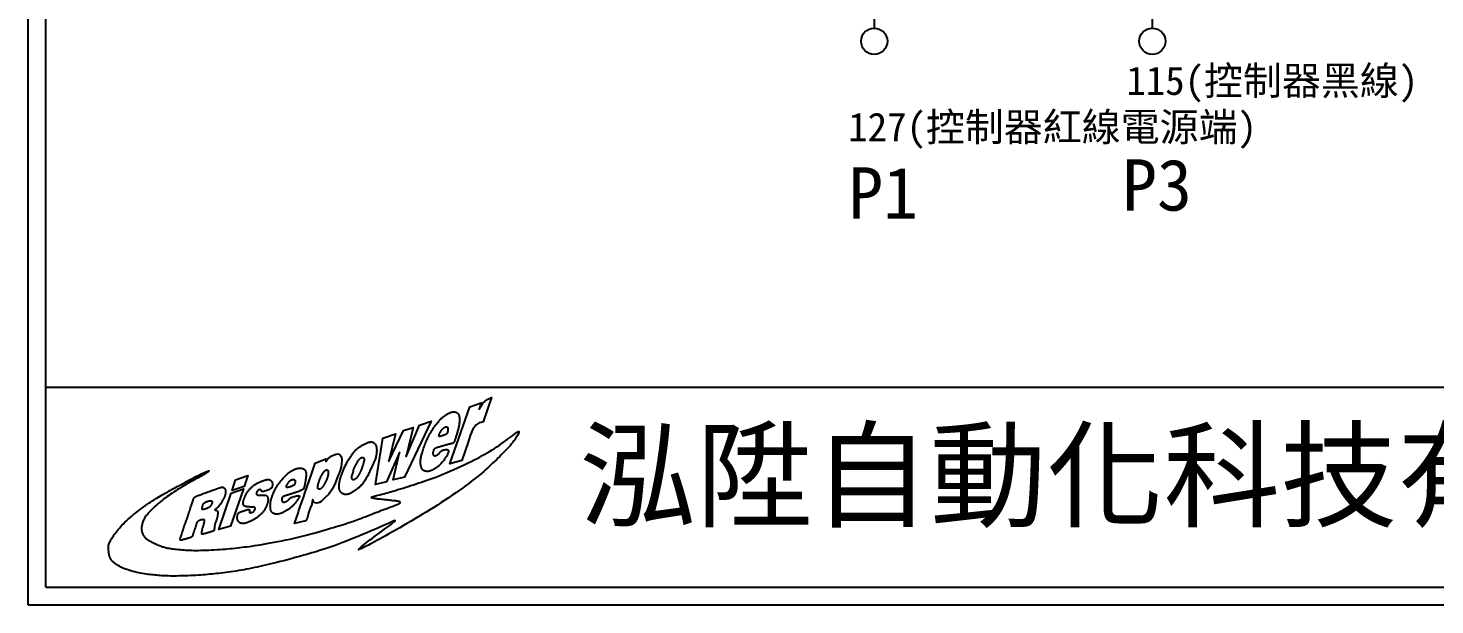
# Model space of a CAD drawing. Extents: x 208 to 1738, y -21 to 184.
# Drawn here: x 463.4 to 562, y -20.2 to 20.2 of the extents above; entities that cross this region are included whole.
import ezdxf

# ---------------------------------------------------------------- set-up
doc = ezdxf.new("R2010")
doc.units = 0
for name, color, linetype in [('圖框層', 7, 'CONTINUOUS'), ('標尺寸層', 3, 'CONTINUOUS'), ('輪廓線層', 7, 'CONTINUOUS')]:
    doc.layers.add(name, color=color, linetype=linetype)
doc.styles.add('STSL', font='kaiu.ttf')

msp = doc.modelspace()

# ---------------------------------------------------------------- linework, layer by layer
at = {"layer": '圖框層', "color": 7}
for p, q in [((463.425, -20.228), (463.425, 183.741)), ((464.675, -18.978), (464.675, 182.492)), ((464.675, -4.978), (749.175, -4.978)), ((464.675, -18.978), (749.175, -18.978)), ((463.425, -20.228), (750.425, -20.228))]:
    msp.add_line(p, q, dxfattribs=at)
at = {"layer": '標尺寸層', "color": 7}
for p, q in [((522.686, 38.489), (522.686, 20.176)), ((542.165, 32.599), (542.165, 20.176))]:
    msp.add_line(p, q, dxfattribs=at)
for centre in [(522.686, 19.256), (542.165, 19.256)]:
    msp.add_circle(centre, 0.92, dxfattribs=at)
at = {"layer": '輪廓線層', "color": 116}
for points in [[(494.583, -7.926), (494.395, -8.359), (494.248, -8.822), (493.814, -10.122), (492.956, -10.349), (494.366, -6.36), (495.155, -6.074), (495.026, -6.527), (495.273, -6.094), (495.569, -5.837), (495.884, -5.7), (495.293, -7.394), (495.164, -7.443), (495.007, -7.473), (494.8, -7.61)], [(493.374, -8.495), (493.358, -8.543), (493.344, -8.588), (493.33, -8.631), (493.317, -8.67), (493.305, -8.706), (493.292, -8.739), (493.28, -8.769), (493.269, -8.796), (493.257, -8.82), (493.245, -8.84), (493.232, -8.858), (493.218, -8.873), (493.203, -8.887), (493.186, -8.899), (493.166, -8.909), (493.144, -8.918), (493.12, -8.926), (493.091, -8.934), (493.06, -8.941), (493.024, -8.949), (492.985, -8.958), (492.941, -8.968), (492.893, -8.979), (492.84, -8.992), (492.782, -9.007), (492.72, -9.024), (492.656, -9.043), (492.59, -9.062), (492.523, -9.082), (492.457, -9.102), (492.393, -9.121), (492.332, -9.14), (492.274, -9.157), (492.221, -9.173), (492.171, -9.188), (492.126, -9.201), (492.084, -9.214), (492.047, -9.226), (492.013, -9.237), (491.983, -9.247), (491.958, -9.257), (491.935, -9.267), (491.916, -9.276), (491.899, -9.286), (491.885, -9.298), (491.872, -9.31), (491.86, -9.324), (491.849, -9.341), (491.839, -9.36), (491.829, -9.381), (491.82, -9.404), (491.811, -9.428), (491.803, -9.452), (491.796, -9.477), (491.79, -9.502), (491.785, -9.527), (491.781, -9.55), (491.778, -9.573), (491.776, -9.594), (491.775, -9.614), (491.776, -9.634), (491.777, -9.652), (491.78, -9.669), (491.784, -9.686), (491.789, -9.701), (491.795, -9.715), (491.802, -9.728), (491.81, -9.739), (491.82, -9.749), (491.83, -9.758), (491.843, -9.766), (491.856, -9.772), (491.871, -9.776), (491.887, -9.779), (491.905, -9.78), (491.923, -9.78), (491.942, -9.778), (491.961, -9.775), (491.981, -9.771), (492, -9.765), (492.02, -9.758), (492.039, -9.749), (492.059, -9.739), (492.078, -9.728), (492.098, -9.716), (492.117, -9.702), (492.136, -9.687), (492.156, -9.671), (492.175, -9.654), (492.193, -9.636), (492.212, -9.618), (492.23, -9.598), (492.247, -9.579), (492.263, -9.56), (492.278, -9.541), (492.291, -9.523), (492.304, -9.505), (492.316, -9.488), (492.33, -9.472), (492.347, -9.456), (492.368, -9.44), (492.395, -9.424), (492.43, -9.408), (492.474, -9.391), (492.527, -9.375), (492.587, -9.36), (492.65, -9.349), (492.712, -9.345), (492.769, -9.348), (492.817, -9.362), (492.852, -9.389), (492.871, -9.431), (492.87, -9.488), (492.852, -9.56), (492.819, -9.642), (492.774, -9.732), (492.72, -9.826), (492.659, -9.921), (492.595, -10.015), (492.53, -10.104), (492.466, -10.185), (492.405, -10.258), (492.345, -10.324), (492.288, -10.384), (492.234, -10.437), (492.182, -10.485), (492.133, -10.527), (492.086, -10.565), (492.042, -10.598), (492.001, -10.628), (491.962, -10.654), (491.926, -10.678), (491.891, -10.699), (491.858, -10.717), (491.826, -10.735), (491.796, -10.751), (491.767, -10.766), (491.738, -10.78), (491.711, -10.794), (491.684, -10.806), (491.659, -10.818), (491.633, -10.829), (491.609, -10.839), (491.585, -10.848), (491.561, -10.855), (491.538, -10.862), (491.515, -10.868), (491.491, -10.872), (491.467, -10.875), (491.442, -10.878), (491.416, -10.879), (491.389, -10.879), (491.36, -10.878), (491.331, -10.875), (491.3, -10.872), (491.27, -10.867), (491.24, -10.861), (491.21, -10.854), (491.182, -10.845), (491.156, -10.835), (491.132, -10.824), (491.11, -10.811), (491.09, -10.797), (491.071, -10.78), (491.054, -10.762), (491.038, -10.741), (491.023, -10.718), (491.009, -10.692), (490.995, -10.664), (490.982, -10.633), (490.97, -10.599), (490.958, -10.564), (490.948, -10.527), (490.938, -10.488), (490.93, -10.447), (490.923, -10.405), (490.917, -10.363), (490.913, -10.319), (490.911, -10.274), (490.91, -10.228), (490.91, -10.18), (490.912, -10.131), (490.916, -10.081), (490.921, -10.029), (490.929, -9.975), (490.938, -9.919), (490.949, -9.861), (490.962, -9.8), (490.977, -9.735), (490.995, -9.667), (491.015, -9.595), (491.037, -9.518), (491.063, -9.436), (491.091, -9.349), (491.121, -9.259), (491.154, -9.166), (491.19, -9.071), (491.227, -8.973), (491.267, -8.875), (491.308, -8.777), (491.351, -8.678), (491.396, -8.58), (491.443, -8.483), (491.492, -8.386), (491.543, -8.29), (491.596, -8.196), (491.651, -8.103), (491.707, -8.011), (491.766, -7.921), (491.826, -7.833), (491.886, -7.749), (491.946, -7.667), (492.005, -7.59), (492.062, -7.518), (492.116, -7.451), (492.166, -7.39), (492.213, -7.335), (492.256, -7.287), (492.296, -7.243), (492.334, -7.203), (492.371, -7.167), (492.407, -7.133), (492.444, -7.102), (492.481, -7.071), (492.52, -7.04), (492.56, -7.01), (492.601, -6.981), (492.642, -6.952), (492.684, -6.925), (492.726, -6.898), (492.767, -6.873), (492.808, -6.85), (492.847, -6.828), (492.886, -6.809), (492.923, -6.79), (492.959, -6.774), (492.995, -6.76), (493.029, -6.747), (493.063, -6.736), (493.096, -6.728), (493.128, -6.72), (493.159, -6.715), (493.19, -6.711), (493.22, -6.709), (493.248, -6.709), (493.276, -6.71), (493.303, -6.712), (493.328, -6.715), (493.352, -6.72), (493.375, -6.726), (493.397, -6.733), (493.418, -6.741), (493.439, -6.751), (493.458, -6.763), (493.476, -6.776), (493.494, -6.791), (493.511, -6.808), (493.528, -6.827), (493.543, -6.847), (493.558, -6.87), (493.571, -6.893), (493.584, -6.918), (493.595, -6.945), (493.605, -6.973), (493.613, -7.003), (493.62, -7.034), (493.626, -7.066), (493.63, -7.1), (493.634, -7.136), (493.636, -7.174), (493.638, -7.213), (493.638, -7.255), (493.638, -7.298), (493.636, -7.344), (493.634, -7.391), (493.631, -7.439), (493.627, -7.488), (493.621, -7.537), (493.615, -7.587), (493.608, -7.638), (493.599, -7.688), (493.589, -7.738), (493.579, -7.789), (493.567, -7.84), (493.554, -7.891), (493.54, -7.944), (493.526, -7.997), (493.51, -8.052), (493.494, -8.108), (493.477, -8.165), (493.459, -8.222), (493.442, -8.279), (493.424, -8.335), (493.407, -8.39), (493.39, -8.444)], [(488.537, -11.615), (487.756, -11.786), (488.28, -8.558), (489.147, -8.248), (488.697, -10.172), (489.724, -8.023), (490.387, -7.81), (489.906, -9.83), (490.847, -7.649), (491.66, -7.35), (489.778, -11.273), (488.997, -11.465), (489.446, -9.562)], [(492.703, -8.279), (492.683, -8.29), (492.661, -8.301), (492.637, -8.311), (492.612, -8.321), (492.586, -8.331), (492.56, -8.341), (492.533, -8.35), (492.507, -8.36), (492.481, -8.369), (492.456, -8.378), (492.432, -8.387), (492.408, -8.396), (492.384, -8.403), (492.362, -8.41), (492.339, -8.416), (492.317, -8.422), (492.296, -8.426), (492.275, -8.428), (492.256, -8.429), (492.239, -8.427), (492.224, -8.423), (492.212, -8.416), (492.203, -8.406), (492.198, -8.393), (492.197, -8.375), (492.199, -8.355), (492.205, -8.331), (492.214, -8.306), (492.224, -8.278), (492.237, -8.249), (492.251, -8.219), (492.266, -8.189), (492.281, -8.16), (492.296, -8.13), (492.312, -8.101), (492.328, -8.072), (492.345, -8.044), (492.363, -8.016), (492.382, -7.989), (492.402, -7.963), (492.423, -7.937), (492.444, -7.913), (492.466, -7.889), (492.489, -7.867), (492.512, -7.847), (492.534, -7.828), (492.557, -7.812), (492.579, -7.798), (492.6, -7.786), (492.62, -7.776), (492.639, -7.768), (492.658, -7.763), (492.676, -7.759), (492.693, -7.757), (492.709, -7.756), (492.725, -7.757), (492.74, -7.759), (492.753, -7.762), (492.766, -7.767), (492.778, -7.772), (492.789, -7.778), (492.798, -7.786), (492.806, -7.794), (492.813, -7.803), (492.818, -7.813), (492.822, -7.824), (492.825, -7.836), (492.827, -7.85), (492.827, -7.865), (492.827, -7.883), (492.827, -7.903), (492.825, -7.925), (492.824, -7.951), (492.822, -7.978), (492.819, -8.007), (492.816, -8.037), (492.812, -8.066), (492.808, -8.095), (492.803, -8.123), (492.797, -8.148), (492.79, -8.171), (492.783, -8.192), (492.774, -8.21), (492.763, -8.226), (492.751, -8.241), (492.737, -8.254), (492.721, -8.267)], [(485.675, -12.5), (485.643, -12.498), (485.613, -12.494), (485.583, -12.487), (485.555, -12.479), (485.528, -12.468), (485.502, -12.457), (485.477, -12.444), (485.453, -12.429), (485.429, -12.414), (485.406, -12.398), (485.385, -12.382), (485.364, -12.364), (485.344, -12.345), (485.325, -12.325), (485.308, -12.305), (485.292, -12.283), (485.278, -12.26), (485.265, -12.237), (485.253, -12.212), (485.243, -12.187), (485.234, -12.16), (485.226, -12.132), (485.22, -12.104), (485.214, -12.074), (485.21, -12.044), (485.206, -12.013), (485.204, -11.98), (485.202, -11.947), (485.202, -11.913), (485.203, -11.879), (485.205, -11.843), (485.208, -11.807), (485.213, -11.77), (485.218, -11.733), (485.225, -11.695), (485.232, -11.656), (485.24, -11.616), (485.249, -11.576), (485.258, -11.536), (485.268, -11.494), (485.278, -11.453), (485.289, -11.411), (485.3, -11.368), (485.311, -11.327), (485.323, -11.285), (485.335, -11.245), (485.347, -11.206), (485.36, -11.167), (485.373, -11.131), (485.387, -11.095), (485.4, -11.06), (485.415, -11.025), (485.43, -10.988), (485.446, -10.95), (485.462, -10.91), (485.48, -10.867), (485.498, -10.82), (485.518, -10.77), (485.539, -10.717), (485.562, -10.66), (485.587, -10.6), (485.615, -10.537), (485.645, -10.47), (485.679, -10.4), (485.715, -10.328), (485.755, -10.252), (485.797, -10.176), (485.841, -10.098), (485.887, -10.021), (485.934, -9.945), (485.982, -9.871), (486.03, -9.8), (486.078, -9.732), (486.126, -9.667), (486.174, -9.607), (486.222, -9.549), (486.268, -9.495), (486.314, -9.445), (486.36, -9.398), (486.404, -9.354), (486.446, -9.313), (486.488, -9.276), (486.529, -9.241), (486.57, -9.208), (486.61, -9.178), (486.65, -9.15), (486.69, -9.123), (486.731, -9.098), (486.773, -9.074), (486.814, -9.051), (486.855, -9.029), (486.896, -9.008), (486.935, -8.988), (486.973, -8.97), (487.008, -8.953), (487.04, -8.937), (487.069, -8.922), (487.096, -8.909), (487.12, -8.896), (487.143, -8.885), (487.165, -8.875), (487.187, -8.865), (487.21, -8.856), (487.233, -8.848), (487.257, -8.841), (487.283, -8.834), (487.31, -8.828), (487.338, -8.823), (487.366, -8.819), (487.394, -8.816), (487.422, -8.814), (487.449, -8.813), (487.476, -8.814), (487.502, -8.817), (487.527, -8.821), (487.551, -8.828), (487.575, -8.836), (487.599, -8.846), (487.622, -8.859), (487.645, -8.875), (487.668, -8.893), (487.69, -8.913), (487.712, -8.936), (487.733, -8.962), (487.752, -8.991), (487.77, -9.023), (487.786, -9.057), (487.8, -9.094), (487.812, -9.134), (487.821, -9.177), (487.828, -9.222), (487.834, -9.27), (487.837, -9.32), (487.838, -9.372), (487.838, -9.426), (487.836, -9.483), (487.833, -9.541), (487.827, -9.601), (487.82, -9.661), (487.812, -9.723), (487.801, -9.784), (487.789, -9.845), (487.774, -9.906), (487.758, -9.965), (487.739, -10.022), (487.718, -10.079), (487.696, -10.134), (487.673, -10.188), (487.649, -10.241), (487.624, -10.294), (487.598, -10.346), (487.573, -10.399), (487.547, -10.452), (487.522, -10.505), (487.497, -10.559), (487.471, -10.614), (487.445, -10.67), (487.419, -10.728), (487.392, -10.788), (487.364, -10.85), (487.336, -10.914), (487.307, -10.981), (487.276, -11.049), (487.243, -11.119), (487.208, -11.19), (487.171, -11.262), (487.131, -11.334), (487.088, -11.407), (487.042, -11.481), (486.994, -11.553), (486.943, -11.625), (486.89, -11.694), (486.835, -11.762), (486.78, -11.826), (486.724, -11.887), (486.668, -11.943), (486.612, -11.995), (486.557, -12.042), (486.503, -12.085), (486.45, -12.125), (486.399, -12.162), (486.35, -12.195), (486.303, -12.227), (486.258, -12.256), (486.216, -12.284), (486.176, -12.31), (486.138, -12.334), (486.102, -12.358), (486.066, -12.379), (486.031, -12.399), (485.996, -12.417), (485.961, -12.434), (485.925, -12.449), (485.888, -12.462), (485.852, -12.474), (485.815, -12.484), (485.779, -12.491), (485.743, -12.496), (485.709, -12.499)], [(484.753, -12.092), (484.486, -12.471), (484.171, -12.783), (483.949, -12.99), (483.824, -13.06), (483.647, -13.108), (483.523, -13.071), (483.399, -13.026), (483.384, -12.902), (483.369, -12.842), (483.316, -12.996), (483.286, -13.187), (483.181, -13.443), (483.068, -13.788), (482.989, -14.1), (482.92, -14.246), (482.875, -14.343), (482.563, -14.411), (482.082, -14.516), (482.191, -14.189), (482.33, -13.802), (482.36, -13.675), (482.5, -13.274), (482.688, -12.778), (482.823, -12.331), (483.079, -11.61), (483.309, -10.938), (483.52, -10.301), (484.287, -9.993), (484.287, -10.192), (484.419, -10.004), (484.708, -9.79), (484.972, -9.673), (485.182, -9.658), (485.291, -9.737), (485.385, -9.846), (485.396, -10.064), (485.385, -10.342), (485.359, -10.564), (485.269, -10.819), (485.167, -11.093), (485.069, -11.33), (484.926, -11.705)], [(481.196, -12.86), (481.196, -12.879), (481.197, -12.896), (481.199, -12.912), (481.201, -12.927), (481.205, -12.942), (481.209, -12.955), (481.215, -12.967), (481.222, -12.979), (481.23, -12.989), (481.24, -12.999), (481.252, -13.007), (481.265, -13.014), (481.279, -13.019), (481.294, -13.024), (481.31, -13.026), (481.328, -13.028), (481.346, -13.027), (481.365, -13.025), (481.385, -13.022), (481.406, -13.017), (481.427, -13.011), (481.448, -13.004), (481.47, -12.995), (481.492, -12.986), (481.513, -12.975), (481.535, -12.964), (481.556, -12.952), (481.577, -12.939), (481.598, -12.925), (481.617, -12.911), (481.636, -12.896), (481.653, -12.88), (481.67, -12.864), (481.685, -12.848), (481.699, -12.832), (481.713, -12.816), (481.725, -12.801), (481.737, -12.787), (481.748, -12.774), (481.758, -12.762), (481.768, -12.751), (481.779, -12.741), (481.791, -12.732), (481.807, -12.723), (481.827, -12.714), (481.853, -12.704), (481.885, -12.692), (481.925, -12.679), (481.975, -12.664), (482.03, -12.647), (482.09, -12.63), (482.152, -12.614), (482.212, -12.6), (482.269, -12.588), (482.32, -12.58), (482.362, -12.577), (482.393, -12.579), (482.414, -12.587), (482.426, -12.599), (482.431, -12.614), (482.429, -12.633), (482.423, -12.655), (482.413, -12.678), (482.4, -12.702), (482.386, -12.727), (482.371, -12.753), (482.355, -12.779), (482.338, -12.805), (482.321, -12.832), (482.303, -12.858), (482.285, -12.885), (482.266, -12.911), (482.248, -12.938), (482.229, -12.965), (482.211, -12.991), (482.192, -13.018), (482.172, -13.044), (482.151, -13.071), (482.13, -13.099), (482.108, -13.126), (482.085, -13.155), (482.061, -13.183), (482.035, -13.212), (482.009, -13.24), (481.981, -13.269), (481.952, -13.298), (481.923, -13.326), (481.892, -13.354), (481.86, -13.382), (481.827, -13.409), (481.793, -13.436), (481.758, -13.463), (481.721, -13.49), (481.684, -13.516), (481.646, -13.543), (481.607, -13.569), (481.567, -13.596), (481.526, -13.622), (481.485, -13.648), (481.444, -13.673), (481.403, -13.698), (481.362, -13.72), (481.323, -13.742), (481.285, -13.761), (481.248, -13.778), (481.212, -13.793), (481.178, -13.807), (481.145, -13.819), (481.112, -13.829), (481.081, -13.838), (481.049, -13.846), (481.018, -13.853), (480.987, -13.859), (480.956, -13.864), (480.926, -13.868), (480.895, -13.871), (480.863, -13.873), (480.832, -13.873), (480.8, -13.871), (480.768, -13.868), (480.736, -13.863), (480.703, -13.855), (480.671, -13.846), (480.64, -13.836), (480.61, -13.823), (480.582, -13.809), (480.556, -13.793), (480.532, -13.776), (480.511, -13.758), (480.493, -13.738), (480.477, -13.716), (480.464, -13.694), (480.452, -13.671), (480.442, -13.646), (480.433, -13.621), (480.425, -13.595), (480.418, -13.568), (480.412, -13.54), (480.406, -13.511), (480.402, -13.481), (480.398, -13.45), (480.394, -13.418), (480.392, -13.384), (480.39, -13.348), (480.389, -13.311), (480.389, -13.273), (480.39, -13.233), (480.392, -13.192), (480.395, -13.15), (480.4, -13.106), (480.405, -13.062), (480.412, -13.017), (480.421, -12.972), (480.431, -12.926), (480.442, -12.88), (480.454, -12.834), (480.467, -12.788), (480.481, -12.743), (480.495, -12.7), (480.509, -12.657), (480.523, -12.616), (480.538, -12.576), (480.553, -12.536), (480.569, -12.497), (480.585, -12.458), (480.603, -12.418), (480.621, -12.377), (480.64, -12.335), (480.661, -12.291), (480.683, -12.246), (480.706, -12.199), (480.73, -12.151), (480.755, -12.104), (480.78, -12.056), (480.807, -12.008), (480.833, -11.961), (480.861, -11.915), (480.889, -11.869), (480.919, -11.823), (480.95, -11.776), (480.984, -11.727), (481.022, -11.677), (481.062, -11.624), (481.107, -11.568), (481.155, -11.508), (481.208, -11.446), (481.264, -11.382), (481.321, -11.317), (481.381, -11.253), (481.441, -11.191), (481.502, -11.131), (481.561, -11.075), (481.62, -11.024), (481.677, -10.978), (481.733, -10.935), (481.787, -10.897), (481.84, -10.863), (481.89, -10.832), (481.939, -10.804), (481.986, -10.779), (482.031, -10.757), (482.074, -10.737), (482.115, -10.72), (482.154, -10.704), (482.192, -10.691), (482.228, -10.68), (482.264, -10.671), (482.298, -10.663), (482.331, -10.657), (482.363, -10.652), (482.394, -10.648), (482.424, -10.646), (482.454, -10.646), (482.482, -10.646), (482.51, -10.648), (482.537, -10.651), (482.563, -10.655), (482.589, -10.66), (482.613, -10.666), (482.637, -10.673), (482.659, -10.68), (482.681, -10.688), (482.701, -10.697), (482.72, -10.706), (482.738, -10.715), (482.754, -10.725), (482.769, -10.736), (482.784, -10.748), (482.797, -10.761), (482.81, -10.775), (482.821, -10.792), (482.833, -10.81), (482.843, -10.831), (482.853, -10.854), (482.862, -10.878), (482.871, -10.904), (482.878, -10.932), (482.884, -10.96), (482.889, -10.99), (482.893, -11.02), (482.895, -11.05), (482.897, -11.081), (482.896, -11.112), (482.895, -11.144), (482.893, -11.177), (482.89, -11.212), (482.887, -11.247), (482.883, -11.284), (482.878, -11.323), (482.873, -11.363), (482.868, -11.404), (482.862, -11.446), (482.856, -11.488), (482.85, -11.53), (482.843, -11.572), (482.836, -11.613), (482.829, -11.654), (482.822, -11.694), (482.814, -11.733), (482.806, -11.771), (482.798, -11.808), (482.79, -11.845), (482.781, -11.882), (482.772, -11.918), (482.763, -11.953), (482.752, -11.988), (482.74, -12.022), (482.724, -12.056), (482.706, -12.088), (482.682, -12.119), (482.654, -12.148), (482.62, -12.176), (482.579, -12.202), (482.533, -12.227), (482.481, -12.25), (482.426, -12.272), (482.368, -12.293), (482.308, -12.313), (482.247, -12.333), (482.186, -12.352), (482.126, -12.372), (482.067, -12.39), (482.009, -12.409), (481.951, -12.427), (481.895, -12.445), (481.84, -12.462), (481.786, -12.478), (481.734, -12.494), (481.682, -12.51), (481.632, -12.524), (481.583, -12.539), (481.537, -12.552), (481.493, -12.565), (481.452, -12.578), (481.414, -12.59), (481.38, -12.602), (481.35, -12.614), (481.323, -12.626), (481.3, -12.637), (481.28, -12.649), (481.262, -12.662), (481.248, -12.675), (481.235, -12.69), (481.225, -12.706), (481.217, -12.723), (481.21, -12.742), (481.205, -12.761), (481.202, -12.781), (481.199, -12.801), (481.197, -12.821), (481.196, -12.841)], [(484.345, -10.774), (484.359, -10.775), (484.372, -10.777), (484.384, -10.78), (484.395, -10.785), (484.404, -10.792), (484.413, -10.8), (484.421, -10.809), (484.427, -10.819), (484.433, -10.831), (484.438, -10.844), (484.441, -10.859), (484.445, -10.874), (484.447, -10.891), (484.448, -10.908), (484.449, -10.926), (484.45, -10.945), (484.449, -10.965), (484.449, -10.986), (484.447, -11.007), (484.445, -11.03), (484.442, -11.053), (484.439, -11.077), (484.435, -11.102), (484.431, -11.127), (484.426, -11.154), (484.42, -11.182), (484.414, -11.21), (484.407, -11.239), (484.399, -11.269), (484.39, -11.3), (484.38, -11.331), (484.369, -11.362), (484.357, -11.394), (484.344, -11.426), (484.33, -11.459), (484.315, -11.491), (484.3, -11.524), (484.285, -11.556), (484.269, -11.588), (484.254, -11.62), (484.238, -11.652), (484.222, -11.683), (484.207, -11.713), (484.191, -11.742), (484.176, -11.77), (484.161, -11.797), (484.147, -11.823), (484.132, -11.847), (484.118, -11.87), (484.104, -11.891), (484.09, -11.911), (484.077, -11.93), (484.063, -11.948), (484.05, -11.965), (484.036, -11.981), (484.023, -11.997), (484.01, -12.013), (483.996, -12.028), (483.983, -12.042), (483.969, -12.056), (483.955, -12.069), (483.941, -12.081), (483.927, -12.092), (483.913, -12.101), (483.899, -12.109), (483.885, -12.115), (483.871, -12.121), (483.857, -12.124), (483.843, -12.126), (483.829, -12.127), (483.815, -12.127), (483.802, -12.125), (483.789, -12.122), (483.776, -12.117), (483.765, -12.111), (483.753, -12.103), (483.743, -12.094), (483.734, -12.082), (483.726, -12.069), (483.719, -12.055), (483.714, -12.038), (483.71, -12.02), (483.707, -12), (483.706, -11.978), (483.706, -11.956), (483.707, -11.933), (483.71, -11.909), (483.713, -11.884), (483.719, -11.86), (483.725, -11.835), (483.732, -11.809), (483.739, -11.784), (483.747, -11.758), (483.756, -11.732), (483.764, -11.706), (483.773, -11.68), (483.781, -11.653), (483.79, -11.627), (483.798, -11.6), (483.806, -11.573), (483.815, -11.546), (483.824, -11.518), (483.834, -11.49), (483.844, -11.461), (483.856, -11.432), (483.868, -11.402), (483.88, -11.373), (483.894, -11.342), (483.908, -11.312), (483.922, -11.281), (483.938, -11.251), (483.953, -11.22), (483.97, -11.19), (483.986, -11.159), (484.003, -11.13), (484.02, -11.1), (484.037, -11.072), (484.053, -11.044), (484.07, -11.017), (484.086, -10.991), (484.101, -10.966), (484.116, -10.943), (484.131, -10.92), (484.146, -10.9), (484.161, -10.88), (484.176, -10.862), (484.192, -10.846), (484.208, -10.831), (484.226, -10.818), (484.243, -10.807), (484.261, -10.797), (484.279, -10.789), (484.296, -10.783), (484.313, -10.779), (484.33, -10.776)], [(486.382, -10.433), (486.403, -10.396), (486.423, -10.358), (486.444, -10.32), (486.464, -10.282), (486.484, -10.245), (486.505, -10.208), (486.526, -10.172), (486.548, -10.138), (486.57, -10.105), (486.592, -10.074), (486.615, -10.045), (486.638, -10.018), (486.661, -9.994), (486.685, -9.972), (486.709, -9.953), (486.732, -9.937), (486.756, -9.924), (486.78, -9.915), (486.803, -9.908), (486.826, -9.904), (486.847, -9.903), (486.867, -9.904), (486.885, -9.907), (486.902, -9.913), (486.916, -9.921), (486.928, -9.931), (486.938, -9.942), (486.947, -9.956), (486.953, -9.971), (486.958, -9.988), (486.961, -10.006), (486.963, -10.026), (486.963, -10.047), (486.962, -10.069), (486.96, -10.093), (486.956, -10.118), (486.952, -10.144), (486.946, -10.171), (486.939, -10.199), (486.931, -10.228), (486.922, -10.259), (486.913, -10.29), (486.903, -10.322), (486.892, -10.355), (486.881, -10.388), (486.87, -10.421), (486.859, -10.454), (486.849, -10.488), (486.838, -10.52), (486.828, -10.553), (486.818, -10.585), (486.808, -10.617), (486.797, -10.649), (486.787, -10.681), (486.776, -10.713), (486.764, -10.745), (486.752, -10.776), (486.738, -10.808), (486.725, -10.839), (486.711, -10.87), (486.697, -10.901), (486.682, -10.932), (486.668, -10.961), (486.653, -10.99), (486.639, -11.019), (486.625, -11.046), (486.611, -11.073), (486.597, -11.099), (486.583, -11.123), (486.57, -11.147), (486.556, -11.17), (486.542, -11.192), (486.529, -11.212), (486.515, -11.232), (486.501, -11.251), (486.487, -11.268), (486.473, -11.286), (486.459, -11.302), (486.444, -11.319), (486.429, -11.335), (486.414, -11.35), (486.398, -11.366), (486.382, -11.381), (486.366, -11.395), (486.349, -11.408), (486.332, -11.42), (486.315, -11.431), (486.298, -11.441), (486.28, -11.449), (486.262, -11.455), (486.245, -11.46), (486.227, -11.463), (486.211, -11.464), (486.195, -11.464), (486.18, -11.461), (486.166, -11.457), (486.154, -11.451), (486.143, -11.443), (486.133, -11.433), (486.124, -11.422), (486.116, -11.409), (486.11, -11.395), (486.104, -11.38), (486.099, -11.364), (486.095, -11.347), (486.092, -11.33), (486.09, -11.311), (486.089, -11.29), (486.09, -11.269), (486.092, -11.245), (486.096, -11.22), (486.103, -11.193), (486.112, -11.164), (486.122, -11.133), (486.133, -11.101), (486.145, -11.068), (486.158, -11.034), (486.17, -11.001), (486.18, -10.968), (486.19, -10.935), (486.197, -10.904), (486.203, -10.874), (486.208, -10.845), (486.213, -10.816), (486.218, -10.787), (486.224, -10.758), (486.231, -10.729), (486.241, -10.7), (486.253, -10.669), (486.267, -10.638), (486.284, -10.606), (486.302, -10.573), (486.321, -10.539), (486.341, -10.505), (486.362, -10.469)], [(477.942, -11.465), (478.802, -11.162), (478.548, -11.933), (477.707, -12.226)], [(479.473, -12.266), (479.462, -12.28), (479.453, -12.293), (479.444, -12.307), (479.436, -12.321), (479.429, -12.334), (479.423, -12.348), (479.418, -12.362), (479.414, -12.375), (479.411, -12.389), (479.41, -12.402), (479.409, -12.415), (479.41, -12.428), (479.412, -12.44), (479.415, -12.452), (479.419, -12.464), (479.424, -12.475), (479.429, -12.485), (479.437, -12.495), (479.446, -12.505), (479.457, -12.513), (479.472, -12.52), (479.489, -12.526), (479.511, -12.531), (479.536, -12.535), (479.566, -12.537), (479.6, -12.538), (479.637, -12.538), (479.677, -12.537), (479.717, -12.536), (479.759, -12.535), (479.8, -12.534), (479.841, -12.534), (479.88, -12.534), (479.917, -12.535), (479.952, -12.537), (479.985, -12.539), (480.015, -12.542), (480.043, -12.547), (480.069, -12.552), (480.091, -12.558), (480.111, -12.565), (480.127, -12.573), (480.142, -12.582), (480.154, -12.592), (480.165, -12.603), (480.174, -12.615), (480.181, -12.629), (480.188, -12.643), (480.195, -12.659), (480.201, -12.677), (480.206, -12.695), (480.211, -12.713), (480.215, -12.733), (480.218, -12.752), (480.221, -12.772), (480.223, -12.791), (480.225, -12.81), (480.226, -12.829), (480.226, -12.848), (480.227, -12.865), (480.226, -12.882), (480.226, -12.898), (480.225, -12.914), (480.224, -12.928), (480.224, -12.941), (480.223, -12.953), (480.221, -12.966), (480.219, -12.98), (480.216, -12.995), (480.212, -13.012), (480.207, -13.032), (480.201, -13.056), (480.192, -13.083), (480.182, -13.115), (480.171, -13.149), (480.158, -13.187), (480.143, -13.227), (480.127, -13.268), (480.11, -13.311), (480.091, -13.354), (480.07, -13.398), (480.049, -13.441), (480.025, -13.485), (480.001, -13.529), (479.975, -13.572), (479.947, -13.615), (479.917, -13.657), (479.886, -13.699), (479.854, -13.74), (479.82, -13.78), (479.784, -13.819), (479.748, -13.858), (479.71, -13.895), (479.672, -13.931), (479.634, -13.966), (479.595, -14), (479.556, -14.033), (479.516, -14.065), (479.477, -14.096), (479.438, -14.125), (479.398, -14.153), (479.359, -14.18), (479.32, -14.205), (479.281, -14.23), (479.242, -14.253), (479.203, -14.274), (479.165, -14.295), (479.126, -14.314), (479.089, -14.333), (479.052, -14.35), (479.015, -14.367), (478.98, -14.382), (478.945, -14.397), (478.91, -14.412), (478.877, -14.425), (478.844, -14.438), (478.811, -14.45), (478.779, -14.462), (478.748, -14.473), (478.716, -14.483), (478.685, -14.493), (478.655, -14.502), (478.624, -14.51), (478.594, -14.517), (478.565, -14.522), (478.536, -14.527), (478.508, -14.53), (478.48, -14.531), (478.453, -14.531), (478.426, -14.529), (478.401, -14.526), (478.376, -14.52), (478.351, -14.514), (478.328, -14.506), (478.305, -14.496), (478.283, -14.486), (478.261, -14.474), (478.241, -14.461), (478.221, -14.447), (478.203, -14.432), (478.185, -14.417), (478.169, -14.4), (478.154, -14.383), (478.14, -14.365), (478.128, -14.347), (478.117, -14.329), (478.108, -14.309), (478.099, -14.289), (478.092, -14.269), (478.087, -14.248), (478.082, -14.225), (478.078, -14.202), (478.075, -14.179), (478.073, -14.154), (478.072, -14.129), (478.072, -14.104), (478.073, -14.08), (478.074, -14.055), (478.076, -14.031), (478.078, -14.009), (478.081, -13.987), (478.085, -13.966), (478.089, -13.947), (478.093, -13.928), (478.098, -13.91), (478.103, -13.893), (478.109, -13.877), (478.116, -13.862), (478.123, -13.847), (478.131, -13.832), (478.14, -13.819), (478.15, -13.805), (478.162, -13.792), (478.175, -13.78), (478.189, -13.768), (478.206, -13.757), (478.225, -13.746), (478.246, -13.735), (478.268, -13.725), (478.292, -13.715), (478.317, -13.706), (478.343, -13.697), (478.369, -13.688), (478.396, -13.679), (478.423, -13.67), (478.451, -13.662), (478.478, -13.653), (478.505, -13.645), (478.533, -13.637), (478.56, -13.629), (478.587, -13.62), (478.613, -13.612), (478.64, -13.604), (478.665, -13.595), (478.691, -13.587), (478.715, -13.579), (478.739, -13.571), (478.762, -13.564), (478.784, -13.557), (478.805, -13.551), (478.824, -13.546), (478.843, -13.541), (478.859, -13.538), (478.874, -13.537), (478.888, -13.537), (478.899, -13.54), (478.909, -13.544), (478.916, -13.552), (478.921, -13.561), (478.925, -13.574), (478.926, -13.588), (478.927, -13.603), (478.926, -13.619), (478.925, -13.636), (478.924, -13.652), (478.923, -13.667), (478.922, -13.682), (478.921, -13.695), (478.921, -13.707), (478.922, -13.718), (478.923, -13.728), (478.925, -13.737), (478.928, -13.744), (478.931, -13.751), (478.936, -13.757), (478.941, -13.761), (478.948, -13.765), (478.957, -13.767), (478.967, -13.769), (478.978, -13.769), (478.992, -13.769), (479.008, -13.767), (479.026, -13.765), (479.046, -13.762), (479.068, -13.757), (479.09, -13.752), (479.112, -13.746), (479.133, -13.739), (479.154, -13.731), (479.172, -13.722), (479.189, -13.712), (479.204, -13.702), (479.217, -13.69), (479.228, -13.678), (479.239, -13.666), (479.249, -13.652), (479.258, -13.638), (479.267, -13.624), (479.276, -13.61), (479.285, -13.595), (479.293, -13.58), (479.301, -13.564), (479.308, -13.55), (479.315, -13.535), (479.32, -13.52), (479.324, -13.506), (479.326, -13.493), (479.327, -13.48), (479.327, -13.468), (479.325, -13.456), (479.322, -13.445), (479.317, -13.435), (479.311, -13.425), (479.304, -13.416), (479.295, -13.408), (479.285, -13.401), (479.273, -13.394), (479.26, -13.388), (479.244, -13.383), (479.227, -13.379), (479.207, -13.376), (479.186, -13.374), (479.161, -13.373), (479.135, -13.372), (479.107, -13.372), (479.077, -13.372), (479.045, -13.373), (479.013, -13.373), (478.98, -13.372), (478.946, -13.371), (478.912, -13.369), (478.878, -13.366), (478.844, -13.363), (478.811, -13.359), (478.779, -13.354), (478.748, -13.349), (478.718, -13.343), (478.69, -13.338), (478.664, -13.332), (478.64, -13.326), (478.618, -13.32), (478.598, -13.313), (478.58, -13.305), (478.563, -13.296), (478.549, -13.287), (478.537, -13.276), (478.526, -13.264), (478.517, -13.251), (478.51, -13.237), (478.504, -13.221), (478.5, -13.204), (478.497, -13.186), (478.494, -13.167), (478.493, -13.146), (478.492, -13.125), (478.492, -13.102), (478.492, -13.079), (478.494, -13.055), (478.496, -13.031), (478.498, -13.007), (478.502, -12.984), (478.506, -12.961), (478.51, -12.939), (478.516, -12.918), (478.521, -12.897), (478.528, -12.878), (478.534, -12.859), (478.541, -12.84), (478.547, -12.823), (478.554, -12.806), (478.56, -12.789), (478.567, -12.773), (478.573, -12.756), (478.58, -12.739), (478.587, -12.721), (478.595, -12.702), (478.603, -12.681), (478.613, -12.658), (478.623, -12.632), (478.635, -12.605), (478.647, -12.575), (478.661, -12.545), (478.675, -12.513), (478.691, -12.482), (478.707, -12.45), (478.724, -12.418), (478.743, -12.387), (478.762, -12.356), (478.782, -12.326), (478.803, -12.296), (478.826, -12.266), (478.85, -12.235), (478.876, -12.203), (478.903, -12.171), (478.932, -12.138), (478.962, -12.105), (478.994, -12.071), (479.027, -12.037), (479.061, -12.003), (479.096, -11.969), (479.131, -11.937), (479.167, -11.906), (479.204, -11.876), (479.241, -11.848), (479.278, -11.821), (479.314, -11.796), (479.351, -11.773), (479.387, -11.75), (479.422, -11.73), (479.456, -11.711), (479.489, -11.693), (479.521, -11.677), (479.552, -11.662), (479.583, -11.648), (479.613, -11.635), (479.643, -11.622), (479.673, -11.609), (479.703, -11.597), (479.733, -11.585), (479.764, -11.573), (479.794, -11.562), (479.824, -11.55), (479.854, -11.539), (479.884, -11.528), (479.913, -11.518), (479.941, -11.508), (479.968, -11.498), (479.994, -11.49), (480.019, -11.482), (480.044, -11.474), (480.067, -11.468), (480.089, -11.462), (480.11, -11.457), (480.13, -11.452), (480.149, -11.449), (480.167, -11.446), (480.184, -11.444), (480.201, -11.443), (480.216, -11.442), (480.232, -11.443), (480.247, -11.444), (480.262, -11.446), (480.277, -11.448), (480.292, -11.452), (480.307, -11.456), (480.323, -11.461), (480.338, -11.467), (480.353, -11.473), (480.369, -11.48), (480.384, -11.488), (480.399, -11.497), (480.415, -11.506), (480.43, -11.517), (480.444, -11.527), (480.458, -11.539), (480.47, -11.551), (480.482, -11.563), (480.492, -11.576), (480.5, -11.589), (480.507, -11.603), (480.513, -11.618), (480.518, -11.633), (480.522, -11.65), (480.525, -11.667), (480.527, -11.685), (480.529, -11.705), (480.53, -11.725), (480.531, -11.747), (480.532, -11.77), (480.532, -11.794), (480.532, -11.818), (480.531, -11.843), (480.53, -11.868), (480.529, -11.894), (480.527, -11.919), (480.523, -11.944), (480.516, -11.97), (480.505, -11.995), (480.488, -12.022), (480.464, -12.049), (480.431, -12.077), (480.389, -12.106), (480.336, -12.135), (480.274, -12.165), (480.208, -12.194), (480.138, -12.222), (480.069, -12.246), (480.003, -12.267), (479.943, -12.283), (479.892, -12.293), (479.851, -12.297), (479.821, -12.295), (479.799, -12.289), (479.784, -12.279), (479.774, -12.266), (479.768, -12.252), (479.764, -12.237), (479.76, -12.223), (479.756, -12.21), (479.75, -12.198), (479.743, -12.188), (479.735, -12.179), (479.726, -12.172), (479.716, -12.166), (479.705, -12.162), (479.693, -12.159), (479.681, -12.156), (479.667, -12.156), (479.653, -12.156), (479.638, -12.158), (479.623, -12.161), (479.608, -12.165), (479.593, -12.171), (479.578, -12.177), (479.563, -12.185), (479.549, -12.195), (479.535, -12.205), (479.521, -12.216), (479.508, -12.228), (479.496, -12.24), (479.484, -12.253)], [(481.955, -11.88), (481.942, -11.885), (481.929, -11.891), (481.916, -11.897), (481.904, -11.904), (481.892, -11.911), (481.88, -11.917), (481.868, -11.924), (481.857, -11.93), (481.845, -11.935), (481.833, -11.94), (481.821, -11.945), (481.809, -11.95), (481.796, -11.954), (481.781, -11.958), (481.766, -11.963), (481.749, -11.968), (481.731, -11.973), (481.711, -11.979), (481.69, -11.984), (481.67, -11.989), (481.648, -11.994), (481.628, -11.998), (481.608, -12.001), (481.589, -12.003), (481.571, -12.003), (481.555, -12.001), (481.541, -11.998), (481.53, -11.992), (481.521, -11.984), (481.515, -11.974), (481.511, -11.96), (481.511, -11.943), (481.515, -11.923), (481.522, -11.9), (481.531, -11.875), (481.543, -11.848), (481.557, -11.82), (481.572, -11.791), (481.588, -11.761), (481.605, -11.732), (481.622, -11.704), (481.639, -11.677), (481.657, -11.651), (481.676, -11.626), (481.695, -11.602), (481.714, -11.579), (481.734, -11.558), (481.755, -11.539), (481.777, -11.521), (481.8, -11.504), (481.822, -11.49), (481.846, -11.477), (481.869, -11.466), (481.892, -11.457), (481.915, -11.45), (481.937, -11.444), (481.958, -11.441), (481.979, -11.44), (481.998, -11.44), (482.017, -11.442), (482.034, -11.446), (482.051, -11.451), (482.065, -11.458), (482.079, -11.466), (482.09, -11.475), (482.101, -11.485), (482.109, -11.497), (482.116, -11.51), (482.122, -11.524), (482.127, -11.538), (482.13, -11.554), (482.131, -11.571), (482.132, -11.588), (482.131, -11.607), (482.129, -11.626), (482.126, -11.645), (482.123, -11.664), (482.119, -11.684), (482.115, -11.703), (482.11, -11.722), (482.105, -11.741), (482.099, -11.759), (482.093, -11.776), (482.087, -11.792), (482.08, -11.807), (482.072, -11.82), (482.063, -11.832), (482.054, -11.842), (482.043, -11.85), (482.032, -11.856), (482.02, -11.861), (482.007, -11.866), (481.994, -11.869), (481.981, -11.873), (481.968, -11.876)], [(476.668, -13.638), (476.682, -13.653), (476.693, -13.671), (476.702, -13.691), (476.708, -13.713), (476.711, -13.737), (476.713, -13.764), (476.713, -13.793), (476.711, -13.823), (476.708, -13.856), (476.704, -13.89), (476.699, -13.926), (476.693, -13.963), (476.686, -14.001), (476.677, -14.04), (476.668, -14.079), (476.658, -14.12), (476.647, -14.161), (476.635, -14.201), (476.623, -14.242), (476.61, -14.282), (476.597, -14.322), (476.584, -14.361), (476.572, -14.398), (476.559, -14.434), (476.547, -14.468), (476.536, -14.5), (476.526, -14.531), (476.516, -14.56), (476.507, -14.588), (476.499, -14.616), (476.492, -14.642), (476.486, -14.668), (476.482, -14.693), (476.478, -14.717), (476.476, -14.741), (476.473, -14.765), (476.472, -14.787), (476.471, -14.809), (476.469, -14.83), (476.468, -14.851), (476.467, -14.87), (476.465, -14.889), (476.463, -14.906), (476.461, -14.923), (476.459, -14.938), (476.458, -14.953), (476.456, -14.966), (476.454, -14.978), (476.452, -14.989), (476.451, -14.999), (476.448, -15.008), (476.444, -15.016), (476.439, -15.024), (476.432, -15.031), (476.423, -15.039), (476.41, -15.047), (476.395, -15.055), (476.376, -15.063), (476.355, -15.072), (476.332, -15.08), (476.306, -15.089), (476.278, -15.099), (476.249, -15.108), (476.218, -15.118), (476.186, -15.128), (476.153, -15.138), (476.12, -15.148), (476.085, -15.158), (476.051, -15.168), (476.015, -15.178), (475.98, -15.188), (475.945, -15.199), (475.909, -15.209), (475.875, -15.219), (475.841, -15.228), (475.808, -15.238), (475.777, -15.246), (475.747, -15.254), (475.72, -15.261), (475.695, -15.268), (475.673, -15.273), (475.653, -15.276), (475.637, -15.278), (475.623, -15.278), (475.611, -15.275), (475.602, -15.27), (475.595, -15.262), (475.59, -15.251), (475.587, -15.236), (475.586, -15.218), (475.587, -15.197), (475.589, -15.175), (475.592, -15.15), (475.596, -15.125), (475.6, -15.099), (475.605, -15.072), (475.609, -15.046), (475.613, -15.02), (475.618, -14.994), (475.623, -14.969), (475.628, -14.943), (475.634, -14.917), (475.64, -14.891), (475.647, -14.865), (475.655, -14.838), (475.664, -14.811), (475.673, -14.784), (475.682, -14.757), (475.692, -14.729), (475.701, -14.701), (475.71, -14.674), (475.719, -14.646), (475.727, -14.618), (475.734, -14.59), (475.741, -14.563), (475.747, -14.536), (475.753, -14.51), (475.759, -14.484), (475.764, -14.46), (475.769, -14.437), (475.774, -14.416), (475.778, -14.396), (475.782, -14.378), (475.785, -14.361), (475.787, -14.346), (475.789, -14.332), (475.789, -14.319), (475.788, -14.308), (475.785, -14.299), (475.782, -14.291), (475.777, -14.284), (475.77, -14.278), (475.763, -14.274), (475.755, -14.27), (475.746, -14.267), (475.736, -14.264), (475.726, -14.262), (475.715, -14.26), (475.704, -14.259), (475.692, -14.258), (475.68, -14.258), (475.667, -14.258), (475.653, -14.259), (475.639, -14.26), (475.624, -14.262), (475.609, -14.264), (475.593, -14.267), (475.576, -14.27), (475.559, -14.274), (475.541, -14.278), (475.523, -14.282), (475.504, -14.288), (475.485, -14.293), (475.465, -14.299), (475.445, -14.306), (475.425, -14.313), (475.405, -14.322), (475.385, -14.331), (475.366, -14.341), (475.348, -14.352), (475.331, -14.365), (475.315, -14.378), (475.3, -14.392), (475.286, -14.407), (475.274, -14.421), (475.262, -14.436), (475.252, -14.451), (475.243, -14.466), (475.236, -14.48), (475.229, -14.493), (475.223, -14.506), (475.219, -14.519), (475.215, -14.532), (475.211, -14.545), (475.207, -14.558), (475.204, -14.572), (475.2, -14.586), (475.196, -14.601), (475.192, -14.617), (475.187, -14.633), (475.182, -14.651), (475.177, -14.67), (475.17, -14.69), (475.163, -14.713), (475.155, -14.736), (475.147, -14.761), (475.138, -14.787), (475.128, -14.814), (475.119, -14.842), (475.109, -14.869), (475.099, -14.896), (475.09, -14.923), (475.081, -14.949), (475.072, -14.974), (475.064, -14.999), (475.055, -15.023), (475.047, -15.047), (475.039, -15.07), (475.032, -15.094), (475.024, -15.118), (475.016, -15.142), (475.008, -15.166), (475, -15.19), (474.993, -15.214), (474.986, -15.238), (474.979, -15.261), (474.972, -15.284), (474.966, -15.306), (474.961, -15.328), (474.955, -15.348), (474.949, -15.368), (474.943, -15.386), (474.935, -15.404), (474.926, -15.42), (474.915, -15.436), (474.901, -15.45), (474.885, -15.464), (474.865, -15.477), (474.842, -15.489), (474.817, -15.501), (474.788, -15.512), (474.756, -15.524), (474.72, -15.536), (474.681, -15.549), (474.638, -15.562), (474.593, -15.576), (474.545, -15.59), (474.497, -15.605), (474.448, -15.619), (474.4, -15.633), (474.352, -15.646), (474.307, -15.658), (474.265, -15.67), (474.226, -15.68), (474.191, -15.687), (474.159, -15.692), (474.132, -15.694), (474.11, -15.692), (474.092, -15.686), (474.08, -15.676), (474.073, -15.66), (474.072, -15.64), (474.075, -15.616), (474.081, -15.588), (474.09, -15.557), (474.101, -15.524), (474.113, -15.49), (474.126, -15.454), (474.14, -15.418), (474.153, -15.381), (474.165, -15.344), (474.178, -15.308), (474.19, -15.271), (474.202, -15.235), (474.214, -15.199), (474.225, -15.165), (474.236, -15.131), (474.246, -15.097), (474.257, -15.065), (474.267, -15.033), (474.276, -15.002), (474.286, -14.971), (474.295, -14.941), (474.304, -14.91), (474.313, -14.88), (474.322, -14.85), (474.331, -14.819), (474.341, -14.787), (474.352, -14.753), (474.364, -14.717), (474.377, -14.679), (474.391, -14.638), (474.407, -14.594), (474.424, -14.548), (474.442, -14.499), (474.461, -14.449), (474.48, -14.399), (474.499, -14.348), (474.518, -14.297), (474.536, -14.248), (474.553, -14.2), (474.57, -14.153), (474.585, -14.108), (474.6, -14.064), (474.615, -14.021), (474.628, -13.98), (474.642, -13.939), (474.655, -13.9), (474.668, -13.861), (474.68, -13.824), (474.692, -13.788), (474.703, -13.753), (474.714, -13.72), (474.724, -13.688), (474.734, -13.659), (474.742, -13.632), (474.75, -13.606), (474.757, -13.583), (474.763, -13.559), (474.771, -13.535), (474.778, -13.508), (474.787, -13.479), (474.797, -13.447), (474.809, -13.409), (474.824, -13.365), (474.84, -13.317), (474.857, -13.266), (474.875, -13.212), (474.894, -13.157), (474.912, -13.102), (474.93, -13.049), (474.947, -12.999), (474.962, -12.952), (474.976, -12.909), (474.989, -12.869), (475.001, -12.833), (475.013, -12.801), (475.023, -12.773), (475.034, -12.748), (475.044, -12.726), (475.055, -12.707), (475.069, -12.69), (475.09, -12.674), (475.12, -12.656), (475.164, -12.635), (475.224, -12.609), (475.304, -12.577), (475.408, -12.538), (475.535, -12.49), (475.683, -12.436), (475.844, -12.376), (476.013, -12.315), (476.181, -12.254), (476.344, -12.196), (476.495, -12.143), (476.626, -12.097), (476.734, -12.061), (476.82, -12.033), (476.887, -12.013), (476.938, -11.999), (476.976, -11.991), (477.003, -11.987), (477.025, -11.986), (477.042, -11.987), (477.058, -11.989), (477.074, -11.993), (477.09, -11.997), (477.104, -12.002), (477.119, -12.009), (477.133, -12.017), (477.146, -12.027), (477.159, -12.038), (477.172, -12.051), (477.185, -12.066), (477.197, -12.082), (477.208, -12.099), (477.219, -12.118), (477.228, -12.137), (477.237, -12.158), (477.244, -12.179), (477.249, -12.201), (477.254, -12.225), (477.257, -12.248), (477.258, -12.273), (477.259, -12.299), (477.258, -12.326), (477.256, -12.353), (477.253, -12.382), (477.248, -12.412), (477.243, -12.443), (477.237, -12.475), (477.229, -12.507), (477.22, -12.539), (477.21, -12.572), (477.199, -12.605), (477.187, -12.637), (477.174, -12.67), (477.159, -12.701), (477.143, -12.733), (477.126, -12.766), (477.108, -12.798), (477.09, -12.831), (477.07, -12.865), (477.049, -12.9), (477.027, -12.935), (477.005, -12.972), (476.982, -13.009), (476.959, -13.046), (476.935, -13.084), (476.911, -13.12), (476.888, -13.156), (476.864, -13.191), (476.84, -13.225), (476.817, -13.257), (476.794, -13.288), (476.771, -13.317), (476.748, -13.345), (476.726, -13.371), (476.703, -13.395), (476.681, -13.417), (476.659, -13.438), (476.638, -13.457), (476.617, -13.474), (476.597, -13.489), (476.578, -13.503), (476.561, -13.515), (476.545, -13.526), (476.531, -13.536), (476.52, -13.545), (476.51, -13.553), (476.503, -13.56), (476.5, -13.566), (476.499, -13.571), (476.501, -13.576), (476.508, -13.58), (476.518, -13.584), (476.532, -13.588), (476.549, -13.592), (476.568, -13.596), (476.589, -13.601), (476.611, -13.608), (476.632, -13.616), (476.651, -13.626)], [(477.648, -12.412), (478.509, -12.109), (477.59, -14.717), (476.788, -14.951)], [(476.023, -13.436), (475.998, -13.449), (475.972, -13.461), (475.946, -13.474), (475.919, -13.486), (475.892, -13.497), (475.866, -13.507), (475.839, -13.517), (475.813, -13.526), (475.787, -13.534), (475.761, -13.541), (475.737, -13.546), (475.715, -13.55), (475.694, -13.552), (475.675, -13.552), (475.658, -13.55), (475.645, -13.545), (475.634, -13.539), (475.626, -13.53), (475.62, -13.518), (475.617, -13.505), (475.615, -13.491), (475.615, -13.475), (475.616, -13.458), (475.618, -13.44), (475.621, -13.422), (475.624, -13.403), (475.628, -13.383), (475.632, -13.363), (475.637, -13.342), (475.643, -13.321), (475.648, -13.299), (475.655, -13.276), (475.662, -13.253), (475.67, -13.23), (475.679, -13.206), (475.69, -13.183), (475.703, -13.16), (475.719, -13.137), (475.737, -13.114), (475.759, -13.093), (475.785, -13.072), (475.814, -13.053), (475.846, -13.034), (475.879, -13.017), (475.913, -13.002), (475.948, -12.987), (475.983, -12.975), (476.018, -12.965), (476.05, -12.956), (476.082, -12.949), (476.111, -12.944), (476.139, -12.941), (476.165, -12.939), (476.19, -12.938), (476.212, -12.939), (476.232, -12.941), (476.251, -12.944), (476.267, -12.948), (476.28, -12.954), (476.292, -12.961), (476.301, -12.969), (476.309, -12.979), (476.314, -12.99), (476.317, -13.004), (476.317, -13.019), (476.316, -13.035), (476.313, -13.053), (476.309, -13.072), (476.303, -13.093), (476.296, -13.113), (476.289, -13.135), (476.281, -13.156), (476.273, -13.177), (476.264, -13.199), (476.255, -13.22), (476.244, -13.24), (476.233, -13.26), (476.221, -13.28), (476.208, -13.299), (476.193, -13.317), (476.176, -13.334), (476.158, -13.35), (476.138, -13.366), (476.117, -13.381), (476.095, -13.395), (476.072, -13.409), (476.048, -13.422)]]:
    msp.add_lwpolyline(points, close=True, dxfattribs=at)
at = {"layer": '輪廓線層', "color": 1}
msp.add_lwpolyline([(488.019, -14.805), (487.751, -14.922), (487.462, -15.046), (487.158, -15.174), (486.846, -15.304), (486.533, -15.433), (486.225, -15.559), (485.928, -15.678), (485.651, -15.788), (485.396, -15.888), (485.16, -15.978), (484.938, -16.06), (484.725, -16.137), (484.513, -16.21), (484.298, -16.281), (484.073, -16.353), (483.834, -16.427), (483.576, -16.505), (483.302, -16.586), (483.016, -16.669), (482.724, -16.753), (482.43, -16.835), (482.139, -16.916), (481.855, -16.994), (481.583, -17.067), (481.327, -17.135), (481.085, -17.197), (480.856, -17.255), (480.639, -17.309), (480.43, -17.36), (480.23, -17.407), (480.034, -17.453), (479.843, -17.496), (479.654, -17.538), (479.467, -17.579), (479.281, -17.618), (479.096, -17.657), (478.912, -17.694), (478.729, -17.729), (478.547, -17.763), (478.364, -17.795), (478.181, -17.826), (477.999, -17.856), (477.818, -17.884), (477.638, -17.91), (477.461, -17.936), (477.286, -17.959), (477.115, -17.981), (476.948, -18.002), (476.785, -18.022), (476.626, -18.04), (476.469, -18.057), (476.312, -18.073), (476.156, -18.088), (475.998, -18.102), (475.837, -18.115), (475.673, -18.127), (475.504, -18.139), (475.332, -18.15), (475.157, -18.161), (474.981, -18.17), (474.805, -18.179), (474.631, -18.186), (474.459, -18.193), (474.292, -18.198), (474.13, -18.202), (473.973, -18.205), (473.822, -18.207), (473.675, -18.208), (473.534, -18.207), (473.398, -18.206), (473.266, -18.203), (473.139, -18.199), (473.017, -18.195), (472.898, -18.189), (472.781, -18.182), (472.667, -18.174), (472.553, -18.165), (472.439, -18.155), (472.323, -18.144), (472.206, -18.133), (472.085, -18.12), (471.961, -18.106), (471.835, -18.091), (471.706, -18.073), (471.574, -18.054), (471.441, -18.033), (471.305, -18.008), (471.168, -17.981), (471.029, -17.951), (470.89, -17.918), (470.752, -17.882), (470.616, -17.844), (470.483, -17.803), (470.355, -17.76), (470.233, -17.716), (470.117, -17.67), (470.009, -17.623), (469.909, -17.576), (469.817, -17.527), (469.732, -17.479), (469.655, -17.431), (469.584, -17.383), (469.521, -17.336), (469.464, -17.291), (469.413, -17.247), (469.368, -17.205), (469.329, -17.165), (469.294, -17.125), (469.264, -17.087), (469.238, -17.051), (469.215, -17.015), (469.195, -16.98), (469.177, -16.946), (469.161, -16.913), (469.148, -16.881), (469.136, -16.849), (469.125, -16.818), (469.116, -16.786), (469.109, -16.755), (469.102, -16.723), (469.096, -16.691), (469.091, -16.659), (469.087, -16.626), (469.083, -16.593), (469.079, -16.559), (469.075, -16.524), (469.072, -16.488), (469.067, -16.452), (469.063, -16.414), (469.058, -16.376), (469.053, -16.338), (469.049, -16.298), (469.046, -16.259), (469.044, -16.22), (469.043, -16.182), (469.044, -16.144), (469.048, -16.107), (469.054, -16.069), (469.062, -16.031), (469.074, -15.992), (469.089, -15.95), (469.107, -15.906), (469.129, -15.857), (469.155, -15.804), (469.185, -15.746), (469.22, -15.683), (469.259, -15.615), (469.302, -15.543), (469.35, -15.467), (469.402, -15.387), (469.46, -15.304), (469.521, -15.218), (469.588, -15.13), (469.659, -15.039), (469.736, -14.945), (469.818, -14.849), (469.906, -14.751), (469.999, -14.651), (470.098, -14.549), (470.204, -14.445), (470.316, -14.339), (470.433, -14.232), (470.555, -14.124), (470.682, -14.016), (470.811, -13.908), (470.943, -13.801), (471.077, -13.696), (471.211, -13.592), (471.345, -13.491), (471.479, -13.392), (471.613, -13.296), (471.745, -13.203), (471.876, -13.113), (472.006, -13.026), (472.134, -12.942), (472.26, -12.861), (472.383, -12.784), (472.504, -12.71), (472.623, -12.64), (472.739, -12.572), (472.853, -12.506), (472.964, -12.442), (473.074, -12.381), (473.18, -12.321), (473.285, -12.262), (473.391, -12.203), (473.5, -12.143), (473.614, -12.08), (473.737, -12.012), (473.872, -11.938), (474.021, -11.858), (474.187, -11.768), (474.37, -11.669), (474.568, -11.564), (474.773, -11.455), (474.98, -11.346), (475.182, -11.241), (475.374, -11.143), (475.549, -11.055), (475.702, -10.982), (475.827, -10.925), (475.926, -10.883), (476, -10.856), (476.052, -10.842), (476.082, -10.84), (476.094, -10.847), (476.088, -10.862), (476.067, -10.885), (476.033, -10.912), (475.987, -10.945), (475.929, -10.983), (475.861, -11.024), (475.783, -11.07), (475.697, -11.119), (475.604, -11.172), (475.503, -11.227), (475.397, -11.285), (475.286, -11.346), (475.171, -11.409), (475.051, -11.474), (474.929, -11.542), (474.803, -11.612), (474.676, -11.684), (474.547, -11.758), (474.417, -11.834), (474.287, -11.911), (474.156, -11.991), (474.026, -12.071), (473.897, -12.152), (473.769, -12.234), (473.643, -12.316), (473.519, -12.397), (473.397, -12.479), (473.278, -12.561), (473.162, -12.642), (473.048, -12.724), (472.937, -12.807), (472.827, -12.89), (472.721, -12.975), (472.616, -13.06), (472.514, -13.147), (472.415, -13.234), (472.319, -13.322), (472.227, -13.409), (472.139, -13.494), (472.055, -13.578), (471.977, -13.66), (471.904, -13.739), (471.838, -13.814), (471.777, -13.886), (471.722, -13.955), (471.671, -14.022), (471.626, -14.088), (471.586, -14.152), (471.549, -14.216), (471.517, -14.279), (471.488, -14.343), (471.463, -14.406), (471.441, -14.469), (471.422, -14.531), (471.407, -14.591), (471.394, -14.65), (471.384, -14.706), (471.377, -14.759), (471.372, -14.81), (471.369, -14.857), (471.369, -14.903), (471.37, -14.946), (471.374, -14.987), (471.38, -15.028), (471.387, -15.068), (471.396, -15.108), (471.407, -15.147), (471.419, -15.187), (471.433, -15.226), (471.449, -15.265), (471.466, -15.303), (471.485, -15.34), (471.505, -15.376), (471.528, -15.411), (471.552, -15.445), (471.578, -15.477), (471.606, -15.508), (471.637, -15.538), (471.67, -15.567), (471.705, -15.596), (471.743, -15.625), (471.784, -15.654), (471.827, -15.682), (471.874, -15.711), (471.923, -15.741), (471.975, -15.77), (472.029, -15.8), (472.086, -15.83), (472.146, -15.86), (472.207, -15.891), (472.271, -15.923), (472.337, -15.954), (472.405, -15.985), (472.474, -16.016), (472.545, -16.046), (472.616, -16.075), (472.688, -16.102), (472.76, -16.127), (472.832, -16.151), (472.905, -16.172), (472.979, -16.192), (473.056, -16.211), (473.136, -16.228), (473.219, -16.244), (473.307, -16.26), (473.4, -16.276), (473.499, -16.291), (473.603, -16.306), (473.713, -16.32), (473.827, -16.334), (473.946, -16.347), (474.069, -16.359), (474.195, -16.37), (474.325, -16.38), (474.458, -16.388), (474.595, -16.395), (474.735, -16.401), (474.881, -16.405), (475.031, -16.408), (475.188, -16.409), (475.352, -16.408), (475.523, -16.406), (475.701, -16.402), (475.886, -16.396), (476.075, -16.389), (476.268, -16.381), (476.461, -16.371), (476.655, -16.36), (476.847, -16.348), (477.035, -16.334), (477.218, -16.32), (477.396, -16.304), (477.571, -16.288), (477.743, -16.27), (477.912, -16.252), (478.079, -16.233), (478.244, -16.214), (478.409, -16.194), (478.574, -16.173), (478.741, -16.152), (478.913, -16.129), (479.09, -16.104), (479.275, -16.077), (479.47, -16.048), (479.678, -16.015), (479.9, -15.978), (480.137, -15.938), (480.388, -15.893), (480.651, -15.845), (480.923, -15.793), (481.202, -15.738), (481.485, -15.679), (481.771, -15.618), (482.056, -15.553), (482.34, -15.486), (482.62, -15.417), (482.895, -15.346), (483.165, -15.274), (483.428, -15.202), (483.684, -15.131), (483.932, -15.06), (484.169, -14.992), (484.397, -14.925), (484.613, -14.861), (484.818, -14.8), (485.011, -14.741), (485.192, -14.686), (485.359, -14.635), (485.513, -14.586), (485.654, -14.542), (485.78, -14.502), (485.896, -14.465), (486.005, -14.429), (486.111, -14.393), (486.217, -14.356), (486.327, -14.317), (486.445, -14.273), (486.574, -14.225), (486.717, -14.171), (486.872, -14.112), (487.035, -14.049), (487.204, -13.984), (487.374, -13.919), (487.542, -13.854), (487.705, -13.791), (487.86, -13.731), (488.004, -13.676), (488.138, -13.626), (488.264, -13.578), (488.382, -13.534), (488.496, -13.491), (488.606, -13.45), (488.714, -13.41), (488.821, -13.37), (488.93, -13.33), (489.036, -13.289), (489.138, -13.249), (489.233, -13.21), (489.316, -13.173), (489.386, -13.138), (489.44, -13.106), (489.473, -13.077), (489.485, -13.052), (489.476, -13.031), (489.45, -13.012), (489.409, -12.996), (489.355, -12.983), (489.292, -12.97), (489.221, -12.959), (489.146, -12.949), (489.068, -12.938), (488.987, -12.928), (488.905, -12.918), (488.821, -12.908), (488.736, -12.899), (488.648, -12.889), (488.559, -12.88), (488.468, -12.87), (488.376, -12.861), (488.283, -12.852), (488.191, -12.843), (488.1, -12.834), (488.011, -12.825), (487.926, -12.815), (487.846, -12.806), (487.771, -12.796), (487.702, -12.785), (487.64, -12.774), (487.587, -12.762), (487.542, -12.75), (487.508, -12.738), (487.484, -12.725), (487.471, -12.712), (487.471, -12.698), (487.483, -12.684), (487.509, -12.668), (487.548, -12.652), (487.601, -12.634), (487.666, -12.614), (487.745, -12.592), (487.836, -12.568), (487.942, -12.54), (488.06, -12.509), (488.19, -12.475), (488.331, -12.438), (488.481, -12.397), (488.639, -12.354), (488.804, -12.309), (488.974, -12.26), (489.149, -12.21), (489.326, -12.157), (489.506, -12.102), (489.687, -12.045), (489.87, -11.987), (490.054, -11.928), (490.239, -11.869), (490.424, -11.809), (490.609, -11.749), (490.793, -11.689), (490.979, -11.628), (491.167, -11.565), (491.361, -11.499), (491.561, -11.429), (491.769, -11.353), (491.987, -11.271), (492.218, -11.18), (492.461, -11.081), (492.714, -10.975), (492.973, -10.863), (493.235, -10.747), (493.497, -10.629), (493.754, -10.511), (494.003, -10.395), (494.24, -10.282), (494.463, -10.174), (494.672, -10.069), (494.869, -9.968), (495.057, -9.869), (495.237, -9.772), (495.412, -9.674), (495.582, -9.576), (495.749, -9.475), (495.917, -9.373), (496.083, -9.268), (496.247, -9.162), (496.408, -9.055), (496.566, -8.947), (496.72, -8.84), (496.869, -8.734), (497.012, -8.629), (497.148, -8.527), (497.276, -8.429), (497.395, -8.339), (497.501, -8.258), (497.594, -8.19), (497.672, -8.137), (497.733, -8.101), (497.776, -8.085), (497.799, -8.091), (497.805, -8.117), (497.795, -8.158), (497.773, -8.214), (497.74, -8.279), (497.7, -8.351), (497.654, -8.428), (497.605, -8.505), (497.555, -8.581), (497.505, -8.655), (497.454, -8.728), (497.401, -8.799), (497.348, -8.869), (497.292, -8.939), (497.235, -9.008), (497.177, -9.077), (497.116, -9.146), (497.052, -9.216), (496.984, -9.289), (496.912, -9.364), (496.834, -9.444), (496.751, -9.529), (496.66, -9.62), (496.562, -9.718), (496.456, -9.824), (496.342, -9.937), (496.221, -10.056), (496.092, -10.181), (495.957, -10.31), (495.816, -10.442), (495.67, -10.577), (495.518, -10.714), (495.362, -10.852), (495.2, -10.991), (495.032, -11.132), (494.857, -11.275), (494.674, -11.421), (494.482, -11.57), (494.281, -11.724), (494.069, -11.881), (493.846, -12.043), (493.614, -12.209), (493.373, -12.378), (493.125, -12.548), (492.872, -12.72), (492.615, -12.892), (492.355, -13.063), (492.093, -13.232), (491.832, -13.398), (491.571, -13.562), (491.31, -13.724), (491.048, -13.883), (490.786, -14.042), (490.522, -14.199), (490.258, -14.355), (489.992, -14.511), (489.726, -14.666), (489.46, -14.82), (489.198, -14.971), (488.942, -15.117), (488.696, -15.257), (488.46, -15.389), (488.239, -15.513), (488.034, -15.626), (487.848, -15.728), (487.68, -15.818), (487.527, -15.899), (487.39, -15.972), (487.265, -16.036), (487.152, -16.094), (487.049, -16.147), (486.954, -16.195), (486.866, -16.239), (486.787, -16.278), (486.718, -16.311), (486.661, -16.337), (486.616, -16.354), (486.587, -16.361), (486.573, -16.358), (486.578, -16.341), (486.601, -16.311), (486.643, -16.269), (486.703, -16.214), (486.778, -16.148), (486.87, -16.072), (486.975, -15.986), (487.094, -15.892), (487.226, -15.79), (487.369, -15.681), (487.52, -15.567), (487.678, -15.449), (487.84, -15.33), (488.004, -15.209), (488.165, -15.09), (488.324, -14.974), (488.476, -14.862), (488.618, -14.756), (488.75, -14.658), (488.866, -14.569), (488.965, -14.491), (489.044, -14.426), (489.099, -14.376), (489.128, -14.342), (489.127, -14.326), (489.095, -14.33), (489.032, -14.352), (488.938, -14.392), (488.813, -14.447), (488.658, -14.518), (488.474, -14.602), (488.261, -14.698)], close=True, dxfattribs=at)

# ---------------------------------------------------------------- texts
at = {"layer": '圖框層', "style": 'STSL'}
for s, p in [('115(控制器黑線)', (540.347, 15.498)), ('127(控制器紅線電源端)', (520.868, 12.255))]:
    msp.add_text(s, height=2, dxfattribs=at).set_placement(p)
at = {"layer": '圖框層', "color": 1, "style": 'STSL'}
for s, p in [('P3', (540.045, 7.39)), ('P1', (520.868, 6.832))]:
    msp.add_text(s, height=3.6, dxfattribs=at).set_placement(p)
at = {"layer": '圖框層', "color": 4, "style": 'STSL'}
msp.add_text('泓陞自動化科技有限公司', height=6, dxfattribs=at).set_placement((502.028, -14.151))

doc.saveas('drawing.dxf')
